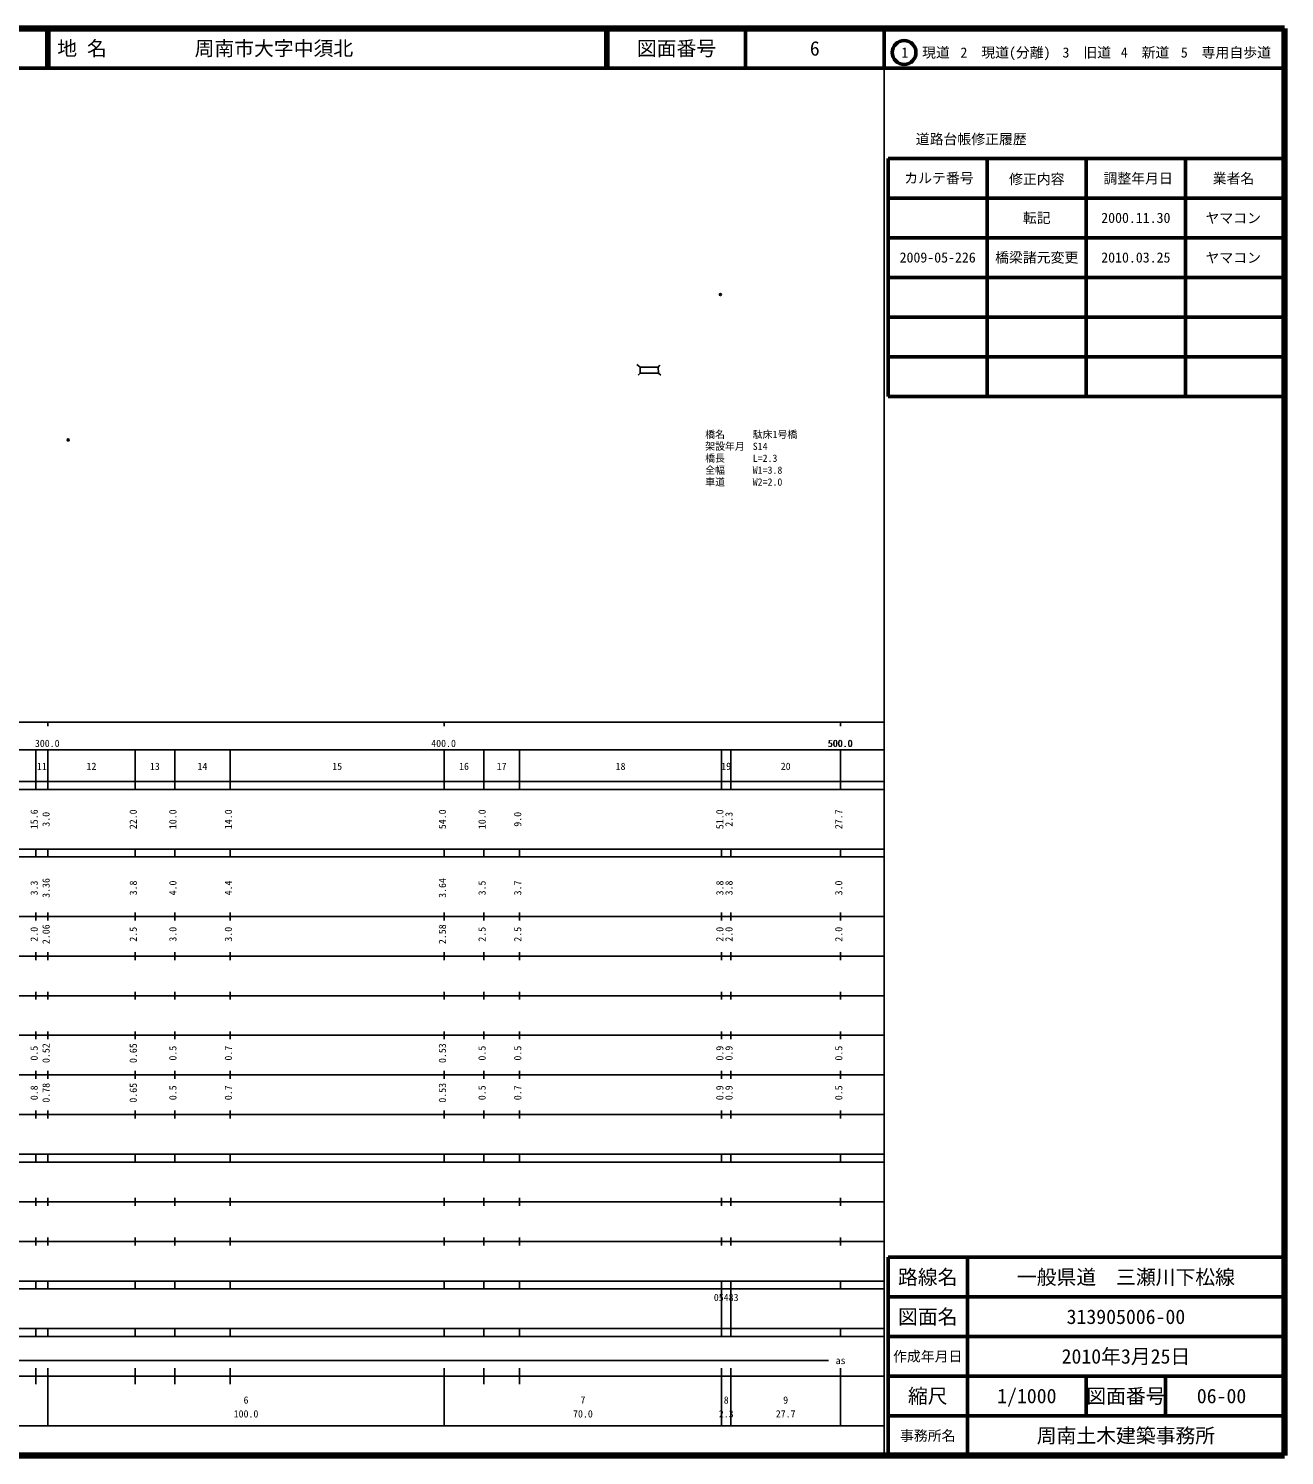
# Model space of a CAD drawing. Units: millimetres on the paper, with parts at other scales. Extents: x 40 to 680, y 20 to 380.
# Drawn here: x 363.1 to 680, y 20 to 380 of the extents above; entities that cross this region are included whole.
import ezdxf
from ezdxf.enums import TextEntityAlignment as Align

# ---------------------------------------------------------------- set-up
doc = ezdxf.new("R2010")
doc.units = ezdxf.units.MM
doc.header["$PDMODE"] = 32
doc.header["$PDSIZE"] = 0.5
for name, color, linetype in [('M-OTRS', 6, 'Continuous'), ('M-STR-HTXT', 7, 'Continuous'), ('M-TTL-TXT', 7, 'Continuous')]:
    doc.layers.add(name, color=color, linetype=linetype)
for name, color, linetype, lineweight in [('M-STR-STR1', 1, 'Continuous', 25), ('M-TTL', 2, 'Continuous', 140), ('M-TTL-BAND', 7, 'Continuous', 25), ('M-TTL-FRAM', 2, 'Continuous', 50), ('M-TTL-LINE', 7, 'Continuous', 50)]:
    doc.layers.add(name, color=color, linetype=linetype, lineweight=lineweight)
doc.styles.add('ＭＳ ゴシック', font='')
doc.styles.get('ＭＳ ゴシック').set_extended_font_data('MS Gothic')

msp = doc.modelspace()

# ---------------------------------------------------------------- linework, layer by layer
at = {"layer": 'M-OTRS'}
for p in [(537.674, 312.869), (373.121, 276.197)]:
    msp.add_point(p, dxfattribs=at)
at = {"layer": 'M-STR-STR1'}
for p, q in [((522.044, 293.017), (517.404, 293.036)), ((517.41, 294.571), (522, 294.552))]:
    msp.add_line(p, q, dxfattribs=at)
for points in [[(516.599, 295.243), (517.41, 294.571), (517.404, 293.036), (516.903, 292.555)], [(522.425, 295.033), (522, 294.552), (522.044, 293.017), (522.659, 292.523)]]:
    msp.add_lwpolyline(points, dxfattribs=at)
at = {"layer": 'M-TTL'}
for p, q in [((680, 380), (40, 380)), ((680, 20), (680, 380)), ((40, 20), (680, 20))]:
    msp.add_line(p, q, dxfattribs=at)
at = {"layer": 'M-TTL-BAND'}
for p, q in [((579, 20), (579, 370)), ((40, 205), (579, 205)), ((368, 205), (368, 204)), ((468, 205), (468, 204)), ((568, 205), (568, 204)), ((68, 198), (579, 198)), ((365, 188), (365, 198)), ((368, 188), (368, 198)), ((390, 188), (390, 198)), ((400, 188), (400, 198)), ((414, 188), (414, 198)), ((468, 188), (468, 198)), ((478, 188), (478, 198)), ((487, 188), (487, 198)), ((538, 188), (538, 198)), ((540.3, 188), (540.3, 198)), ((568, 188), (568, 198)), ((40, 190), (579, 190)), ((40, 188), (579, 188)), ((40, 173), (579, 173)), ((365, 171), (365, 173)), ((368, 171), (368, 173)), ((390, 171), (390, 173)), ((400, 171), (400, 173)), ((414, 171), (414, 173)), ((468, 171), (468, 173)), ((478, 171), (478, 173)), ((487, 171), (487, 173)), ((538, 171), (538, 173)), ((540.3, 171), (540.3, 173)), ((568, 171), (568, 173)), ((40, 171), (579, 171)), ((40, 156), (579, 156)), ((365, 155), (365, 157)), ((368, 155), (368, 157)), ((390, 155), (390, 157)), ((400, 155), (400, 157)), ((414, 155), (414, 157)), ((468, 155), (468, 157)), ((478, 155), (478, 157)), ((487, 155), (487, 157)), ((538, 155), (538, 157)), ((540.3, 155), (540.3, 157)), ((568, 155), (568, 157)), ((46, 146), (579, 146)), ((365, 145), (365, 147)), ((368, 145), (368, 147)), ((390, 145), (390, 147)), ((400, 145), (400, 147)), ((414, 145), (414, 147)), ((468, 145), (468, 147)), ((478, 145), (478, 147)), ((487, 145), (487, 147)), ((538, 145), (538, 147)), ((540.3, 145), (540.3, 147)), ((568, 145), (568, 147)), ((365, 135), (365, 137)), ((368, 135), (368, 137)), ((390, 135), (390, 137)), ((400, 135), (400, 137)), ((414, 135), (414, 137)), ((468, 135), (468, 137)), ((478, 135), (478, 137)), ((487, 135), (487, 137)), ((538, 135), (538, 137)), ((540.3, 135), (540.3, 137)), ((568, 135), (568, 137)), ((52, 136), (579, 136)), ((46, 126), (579, 126)), ((365, 125), (365, 127)), ((368, 125), (368, 127)), ((390, 125), (390, 127)), ((400, 125), (400, 127)), ((414, 125), (414, 127)), ((468, 125), (468, 127)), ((478, 125), (478, 127)), ((487, 125), (487, 127)), ((538, 125), (538, 127)), ((540.3, 125), (540.3, 127)), ((568, 125), (568, 127)), ((52, 116), (579, 116)), ((365, 115), (365, 117)), ((368, 115), (368, 117)), ((390, 115), (390, 117)), ((400, 115), (400, 117)), ((414, 115), (414, 117)), ((468, 115), (468, 117)), ((478, 115), (478, 117)), ((487, 115), (487, 117)), ((538, 115), (538, 117)), ((540.3, 115), (540.3, 117)), ((568, 115), (568, 117)), ((46, 106), (579, 106)), ((365, 105), (365, 107)), ((368, 105), (368, 107)), ((390, 105), (390, 107)), ((400, 105), (400, 107)), ((414, 105), (414, 107)), ((468, 105), (468, 107)), ((478, 105), (478, 107)), ((487, 105), (487, 107)), ((538, 105), (538, 107)), ((540.3, 105), (540.3, 107)), ((568, 105), (568, 107)), ((40, 96), (579, 96)), ((40, 94), (579, 94)), ((365, 94), (365, 96)), ((368, 94), (368, 96)), ((390, 94), (390, 96)), ((400, 94), (400, 96)), ((414, 94), (414, 96)), ((468, 94), (468, 96)), ((478, 94), (478, 96)), ((487, 94), (487, 96)), ((538, 94), (538, 96)), ((540.3, 94), (540.3, 96)), ((568, 94), (568, 96)), ((49, 84), (579, 84)), ((365, 83), (365, 85)), ((368, 83), (368, 85)), ((390, 83), (390, 85)), ((400, 83), (400, 85)), ((414, 83), (414, 85)), ((468, 83), (468, 85)), ((478, 83), (478, 85)), ((487, 83), (487, 85)), ((538, 83), (538, 85)), ((540.3, 83), (540.3, 85)), ((568, 83), (568, 85)), ((40, 74), (579, 74)), ((365, 73), (365, 75)), ((368, 73), (368, 75)), ((390, 73), (390, 75)), ((400, 73), (400, 75)), ((414, 73), (414, 75)), ((468, 73), (468, 75)), ((478, 73), (478, 75)), ((487, 73), (487, 75)), ((538, 73), (538, 75)), ((540.3, 73), (540.3, 75)), ((568, 73), (568, 75)), ((40, 64), (579, 64)), ((40, 62), (579, 62)), ((365, 62), (365, 64)), ((368, 62), (368, 64)), ((390, 62), (390, 64)), ((400, 62), (400, 64)), ((414, 62), (414, 64)), ((468, 62), (468, 64)), ((478, 62), (478, 64)), ((487, 62), (487, 64)), ((538, 62), (538, 64)), ((538, 52), (538, 62)), ((540.3, 62), (540.3, 64)), ((540.3, 52), (540.3, 62)), ((568, 62), (568, 64)), ((40, 52), (579, 52)), ((365, 50), (365, 52)), ((368, 50), (368, 52)), ((390, 50), (390, 52)), ((400, 50), (400, 52)), ((414, 50), (414, 52)), ((468, 50), (468, 52)), ((478, 50), (478, 52)), ((487, 50), (487, 52)), ((538, 50), (538, 52)), ((540.3, 50), (540.3, 52)), ((568, 50), (568, 52)), ((40, 50), (579, 50)), ((71, 44), (565, 44)), ((40, 40), (579, 40)), ((365, 38), (365, 42)), ((368, 27.5), (368, 42)), ((390, 38), (390, 42)), ((400, 38), (400, 42)), ((414, 38), (414, 42)), ((468, 27.5), (468, 42)), ((478, 38), (478, 42)), ((487, 38), (487, 42)), ((538, 27.5), (538, 42)), ((540.3, 27.5), (540.3, 42)), ((568, 27.5), (568, 42)), ((68, 27.5), (579, 27.5))]:
    msp.add_line(p, q, dxfattribs=at)
at = {"layer": 'M-TTL-FRAM'}
for p, q in [((580, 347.197), (580, 287.197)), ((580, 347.197), (680, 347.197)), ((580, 287.197), (680, 287.197)), ((680, 70), (580, 70)), ((580, 70), (580, 20))]:
    msp.add_line(p, q, dxfattribs=at)
at = {"layer": 'M-TTL-LINE'}
for p, q in [((367.75, 380), (367.75, 370)), ((368.25, 380), (368.25, 370)), ((508.747, 380), (508.747, 370)), ((509.247, 380), (509.247, 370)), ((543.997, 380), (543.997, 370)), ((579, 380), (579, 370)), ((40, 370), (680, 370)), ((605, 347.197), (605, 287.197)), ((630, 347.197), (630, 287.197)), ((655, 347.197), (655, 287.197)), ((580, 337.197), (680, 337.197)), ((580, 327.197), (680, 327.197)), ((580, 317.197), (680, 317.197)), ((580, 307.197), (680, 307.197)), ((580, 297.197), (680, 297.197)), ((600, 70), (600, 20)), ((680, 60), (580, 60)), ((680, 50), (580, 50)), ((680, 40), (580, 40)), ((630, 40), (630, 30)), ((650, 40), (650, 30)), ((680, 30), (580, 30))]:
    msp.add_line(p, q, dxfattribs=at)
msp.add_circle((584.031, 373.958), 3, dxfattribs=at)

# ---------------------------------------------------------------- texts
at = {"layer": 'M-STR-HTXT', "style": 'ＭＳ ゴシック'}
for s, p in [('橋名', (533.838, 276.131)), ('駄床1号橋', (545.838, 276.131)), ('架設年月', (533.838, 273.131)), ('S14', (545.838, 273.131)), ('橋長', (533.838, 270.131)), ('L=2.3', (545.838, 270.131)), ('全幅', (533.838, 267.131)), ('車道', (533.838, 264.131)), ('W1=3.8', (545.838, 267.131)), ('W2=2.0', (545.838, 264.131))]:
    msp.add_text(s, height=1.833, dxfattribs=at).set_placement(p, align=Align.BOTTOM_LEFT)
at = {"layer": 'M-TTL-BAND', "style": 'ＭＳ ゴシック'}
for s, p in [('300.0', (367.844, 198.195)), ('400.0', (467.844, 198.195)), ('500.0', (567.844, 198.195)), ('500.0', (568, 198.195)), ('11', (366.5, 192.405)), ('12', (379, 192.405)), ('13', (395, 192.405)), ('14', (407, 192.405)), ('15', (441, 192.405)), ('16', (473, 192.405)), ('17', (482.5, 192.405)), ('18', (512.5, 192.405)), ('19', (539.15, 192.405)), ('20', (554.15, 192.405)), ('as', (568, 42.5)), ('6', (418, 32.523)), ('7', (503, 32.523)), ('8', (539.15, 32.523)), ('9', (554.15, 32.523)), ('100.0', (418, 29.033)), ('70.0', (503, 29.033)), ('2.3', (539.15, 29.033)), ('27.7', (554.15, 29.033))]:
    msp.add_text(s, height=1.833, dxfattribs=at).set_placement(p, align=Align.BOTTOM_CENTER)
for s, p in [('15.6', (366, 180.5)), ('3.0', (369, 180.5)), ('22.0', (391, 180.5)), ('10.0', (401, 180.5)), ('14.0', (415, 180.5)), ('54.0', (469, 180.5)), ('10.0', (479, 180.5)), ('9.0', (488, 180.5)), ('51.0', (539, 180.5)), ('2.3', (541.3, 180.5)), ('27.7', (569, 180.5)), ('3.3', (366, 163.174)), ('3.36', (369, 163.174)), ('3.8', (391, 163.174)), ('4.0', (401, 163.174)), ('4.4', (415, 163.174)), ('3.64', (469, 163.174)), ('3.5', (479, 163.174)), ('3.7', (488, 163.174)), ('3.8', (539, 163.174)), ('3.8', (541.3, 163.174)), ('3.0', (569, 163.174)), ('2.0', (366, 151.5)), ('2.06', (369, 151.5)), ('2.5', (391, 151.5)), ('3.0', (401, 151.5)), ('3.0', (415, 151.5)), ('2.58', (469, 151.5)), ('2.5', (479, 151.5)), ('2.5', (488, 151.5)), ('2.0', (539, 151.5)), ('2.0', (541.3, 151.5)), ('2.0', (569, 151.5)), ('0.5', (366, 121.5)), ('0.52', (369, 121.5)), ('0.65', (391, 121.5)), ('0.5', (401, 121.5)), ('0.7', (415, 121.5)), ('0.53', (469, 121.5)), ('0.5', (479, 121.5)), ('0.5', (488, 121.5)), ('0.9', (539, 121.5)), ('0.9', (541.3, 121.5)), ('0.5', (569, 121.5)), ('0.8', (366, 111.5)), ('0.78', (369, 111.5)), ('0.65', (391, 111.5)), ('0.5', (401, 111.5)), ('0.7', (415, 111.5)), ('0.53', (469, 111.5)), ('0.5', (479, 111.5)), ('0.7', (488, 111.5)), ('0.9', (539, 111.5)), ('0.9', (541.3, 111.5)), ('0.5', (569, 111.5))]:
    msp.add_text(s, height=1.833, rotation=90, dxfattribs=at).set_placement(p, align=Align.BOTTOM_CENTER)
msp.add_text('05483', height=1.833, dxfattribs=at).set_placement((536.025, 58.405), align=Align.BOTTOM_LEFT)
at = {"layer": 'M-TTL-TXT', "style": 'ＭＳ ゴシック'}
for s, p in [('地 名', (370.38, 375)), ('周南市大字中須北', (405.024, 375))]:
    msp.add_text(s, height=3.666, dxfattribs=at).set_placement(p, align=Align.MIDDLE_LEFT)
for s, height, p in [('図面番号', 3.666, (526.622, 375)), ('6', 3.666, (561.497, 375)), ('1\u3000現道', 2.566, (589.448, 373.958)), ('2\u3000現道(分離)', 2.566, (609.619, 373.958)), ('3\u3000旧道', 2.566, (630.121, 373.958)), ('4\u3000新道', 2.566, (644.824, 373.958)), ('5\u3000専用自歩道', 2.566, (665.228, 373.958)), ('道路台帳修正履歴', 2.566, (600.968, 352.113)), ('カルテ番号', 2.566, (592.839, 342.277)), ('修正内容', 2.566, (617.509, 342.023)), ('調整年月日', 2.566, (643.089, 342.197)), ('業者名', 2.566, (667.134, 342.197)), ('転記', 2.566, (617.5, 332.245)), ('2000.11.30', 2.566, (642.5, 332.245)), ('ヤマコン', 2.566, (667.077, 332.189)), ('2009-05-226', 2.566, (592.5, 322.245)), ('橋梁諸元変更', 2.566, (617.5, 322.245)), ('2010.03.25', 2.566, (642.5, 322.245)), ('ヤマコン', 2.566, (667.077, 322.189)), ('路線名', 3.666, (590, 65)), ('路線名', 3.666, (590, 65)), ('一般県道\u3000三瀬川下松線', 3.666, (640, 65)), ('図面名', 3.666, (590, 55)), ('図面名', 3.666, (590, 55)), ('313905006-00', 3.666, (640, 55)), ('2010年3月25日', 3.666, (640, 45)), ('作成年月日', 2.566, (590, 45)), ('作成年月日', 2.566, (590, 45)), ('縮尺', 3.666, (590, 35)), ('縮尺', 3.666, (590, 35)), ('1/1000', 3.666, (615, 35)), ('図面番号', 3.666, (640, 35)), ('図面番号', 3.666, (640, 35)), ('06-00', 3.666, (664.125, 35)), ('事務所名', 2.566, (590, 25)), ('事務所名', 2.566, (590, 25)), ('周南土木建築事務所', 3.666, (640, 25))]:
    msp.add_text(s, height=height, dxfattribs=at).set_placement(p, align=Align.MIDDLE_CENTER)

doc.saveas('drawing.dxf')
